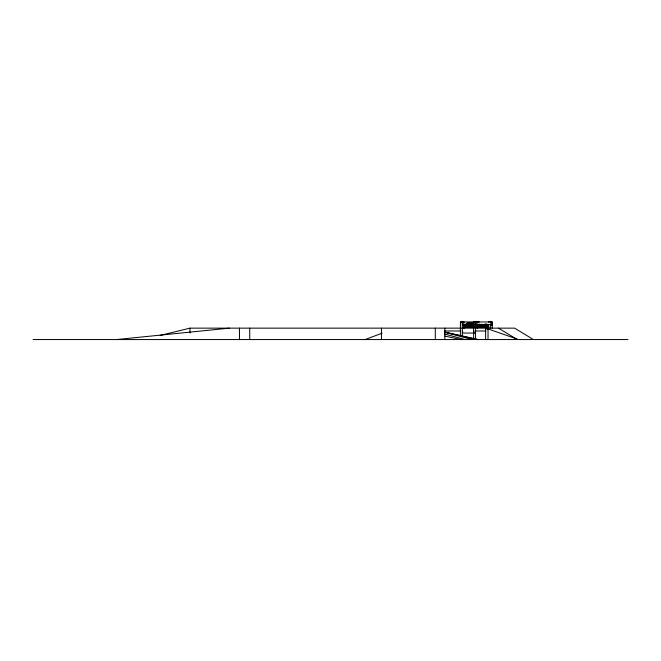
<?xml version="1.0" encoding="UTF-8"?>
<svg xmlns="http://www.w3.org/2000/svg" width="661" height="661" viewBox="0 0 661 661"><rect width="100%" height="100%" fill="white"/><g stroke="black" fill="none" stroke-linecap="round" stroke-linejoin="round"><path stroke-width="0.99" d="M470.12 323.617L469.302 326.865L471.475 324.369L470.12 323.617L470.665 323.634L469.855 326.889L471.483 325.014M469.847 326.071L470.467 323.601L469.921 323.576L469.087 326.873L468.475 323.576L471.012 323.576L470.392 326.047M471.219 323.617L470.401 326.865L472.028 324.997M470.946 326.889L471.557 324.452M482.819 324.386L482.208 326.823L484.381 324.328M482.753 326.022L483.166 324.377M483.373 324.402L482.96 326.03L482.629 324.402L481.993 326.823L481.53 324.353M483.505 326.055L483.918 324.427M464.898 327.377L464.353 327.36L465.022 326.096L468.327 323.369L470.078 323.369L471.739 324.303L473.797 327.36M465.592 326.336L464.6 327.154L465.047 326.311L467.385 326.898M466.137 326.311L465.691 327.154L466.683 326.336L466.137 326.311L467.93 326.873M480.06 324.278L479.514 324.254L477.259 327.311L486.851 327.36M480.407 327.129L477.506 327.104L477.953 326.27L480.291 326.848M478.052 327.129L478.498 326.294M479.043 326.311L478.597 327.154L479.589 326.336L479.043 326.311L480.836 326.873M471.731 324.534L469.591 326.997L472.912 325.98L471.731 324.534L472.276 324.559L470.136 327.013M470.682 326.997L472.293 325.146M471.227 327.013L472.838 325.171M484.637 324.493L482.497 326.947L485.818 325.931L484.637 324.493L485.182 324.51L483.042 326.972L485.538 326.212M483.307 326.865L484.934 324.997M483.588 326.997L485.728 324.534M484.133 327.013L485.744 325.171M469.128 327.013L465.873 326.005L467.145 324.559L465.319 325.98L469.128 327.013L466.864 324.369L469.021 323.601L469.641 326.898M467.17 324.898L465.443 327.36L465.988 327.377M468.864 326.741L466.418 325.98L468.244 324.559M478.225 325.931L480.051 324.51L478.225 325.931L481.489 326.947L479.506 324.493M479.324 325.98L481.15 324.559L479.324 325.98L482.332 326.84L479.77 324.328L481.778 326.823L481.324 324.386M466.608 324.303L468.814 323.634L469.12 325.262M468.963 325.617L467.955 324.369L469.36 323.617L469.665 325.237M365.178 339.556L382.19 333.136M470.971 326.765L472.632 326.253M470.971 327.17L473.722 326.336L473.169 326.311L470.425 327.154L473.871 327.154M473.35 326.592L471.524 327.154L473.896 326.617M483.331 327.104L486.083 326.237L487.017 327.129L483.331 327.104L487.017 327.129M484.967 326.765L486.628 326.253L483.877 327.129M486.802 326.617L484.43 327.154L487.174 326.311L487.562 327.154M160.193 335.433L189.963 328.145L514.63 328.145L533.402 339.556M116.518 339.556L229.408 328.145M463.782 321.957L474.664 321.957M477.019 321.957L490.817 321.957M463.832 322.461L460.395 322.461L460.395 335.755M477.068 322.461L473.631 322.461L473.631 338.606M465.873 324.543L463.948 324.543L463.956 328.145L463.394 328.145A15.748 7.345 -87.6 0 1 474.325 327.17M463.832 325.138L462.518 325.138L462.56 321.444M477.506 327.104L480.638 327.104L477.953 326.27M464.6 327.154L467.732 327.154L465.047 326.311M464.353 327.36L473.954 327.36M485.62 328.905L488.033 328.905M444.332 330.979L460.667 330.979M475.837 330.979L485.934 330.979M474.714 333.053L462.601 333.053L462.601 330.979M33.05 339.556L627.95 339.556M485.191 324.278L484.645 324.254L486.703 327.311M481.158 324.32L479.018 326.096L478.349 327.36L478.895 327.377M471.739 324.303L472.285 324.32M467.955 324.369L468.509 324.394M477.928 326.055L478.473 326.071M466.418 325.98L468.591 326.509M444.878 336.085L460.94 339.556M444.456 331.946L478.407 339.556M444.911 332.334L477.135 339.556M444.539 332.128L472.037 339.556M444.506 333.987L465.129 339.556M479.869 326.005L481.497 326.509M478.779 325.956L481.225 326.716M485.852 328.145L517.249 339.093L517.249 339.556L498.477 328.145M471.169 323.369L473.813 325.493M486.232 324.898L487.801 327.36M482.414 325.642L480.861 324.369L482.373 326.245M467.41 324.394L468.922 326.261M466.6 324.534L468.583 326.997M486.075 326.27L486.471 327.104M473.169 326.311L473.565 327.154M482.084 324.377L482.39 326.022M481.869 324.402L482.175 326.03M469.566 323.576L470.029 326.047M468.269 323.617L468.88 326.865M492.263 328.145L492.263 322.461L492.081 325.138M490.859 321.444L490.817 325.138L492.131 325.138L492.131 321.444L488.834 321.444L488.884 322.461M490.627 328.145L490.627 324.543L477.184 324.543L477.192 328.145M488.702 324.543L488.702 328.145A15.748 7.345 -87.6 0 0 486.438 324.097M488.033 328.145L488.033 339.556M485.62 328.145L485.62 339.556M478.895 322.461L478.895 321.444L473.78 321.444L473.78 325.138L473.83 322.461M477.622 321.444L477.573 322.461M477.391 324.543L477.391 326.344M477.068 321.444L477.019 325.138L475.755 325.138L475.804 321.444M475.565 322.461L475.565 339.556M473.904 330.979L473.904 333.053M463.782 325.138L463.832 321.444L460.543 321.444L460.543 325.138L460.585 322.461M462.32 322.461L462.32 335.755M444.845 328.145L444.845 339.556M435.293 328.145L435.293 339.556M381.455 328.145L381.455 339.556M249.734 328.145L249.734 339.556M239.464 328.145L239.464 339.556M189.963 328.145L189.963 332.896M467.591 323.56A15.748 7.345 -87.6 0 1 474.053 324.733M464.931 327.17A15.748 7.345 -87.6 0 1 465.914 325.452M469.954 322.609A15.748 7.345 -87.6 0 1 473.54 323.584M485.348 324.047A15.748 7.345 -87.6 0 1 487.611 328.096L488.157 328.12A15.748 7.345 -87.6 0 0 485.893 324.072M476.738 327.121A15.748 7.345 -87.6 0 1 478.82 324.047M465.369 325.476A15.748 7.345 -87.6 0 1 473.995 325.476M463.939 328.162A15.748 7.345 -87.6 0 1 464.865 326.286M486.983 324.113A15.748 7.345 -87.6 0 1 488.867 327.195"/></g></svg>
